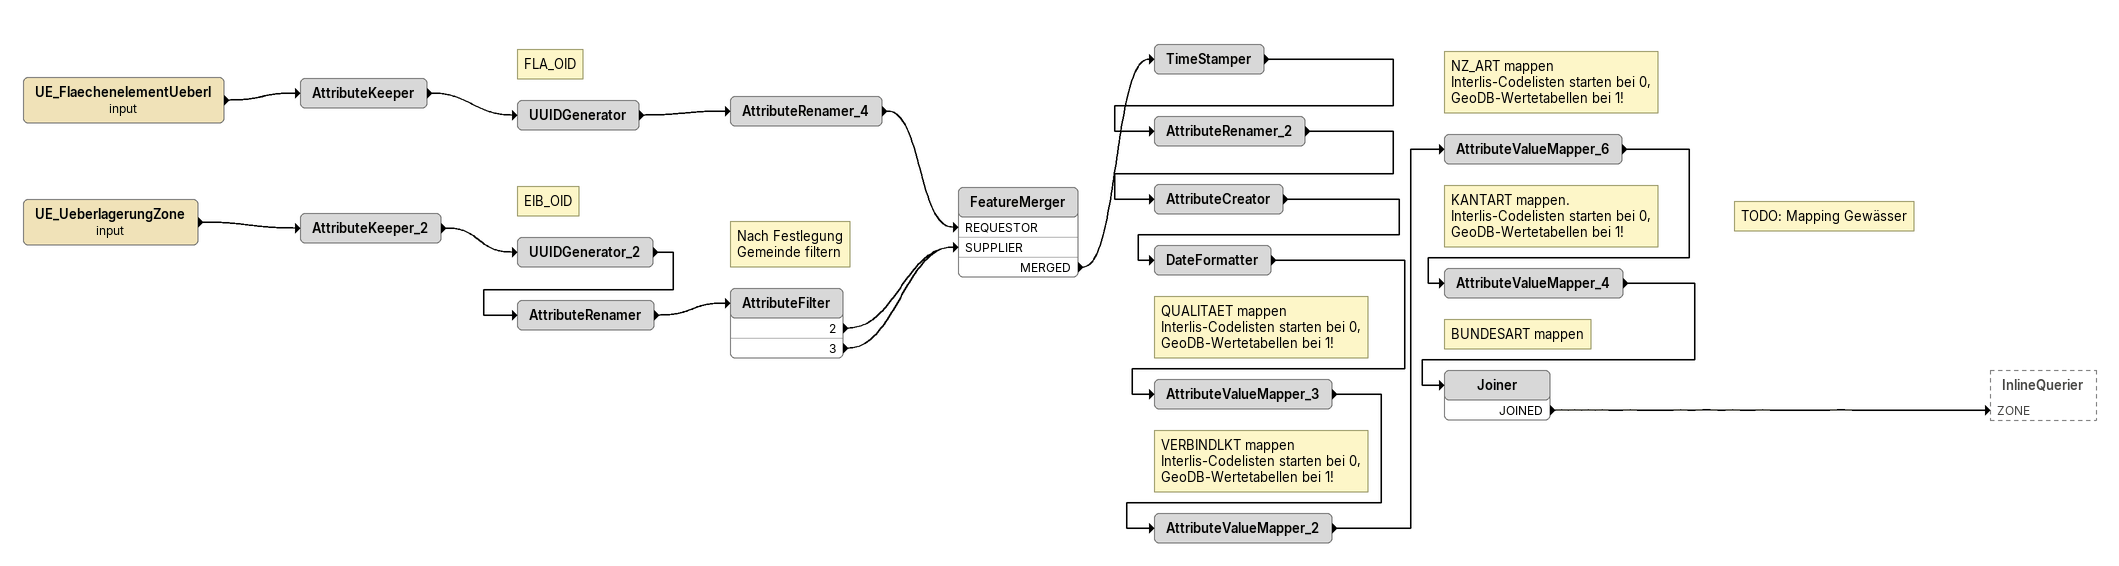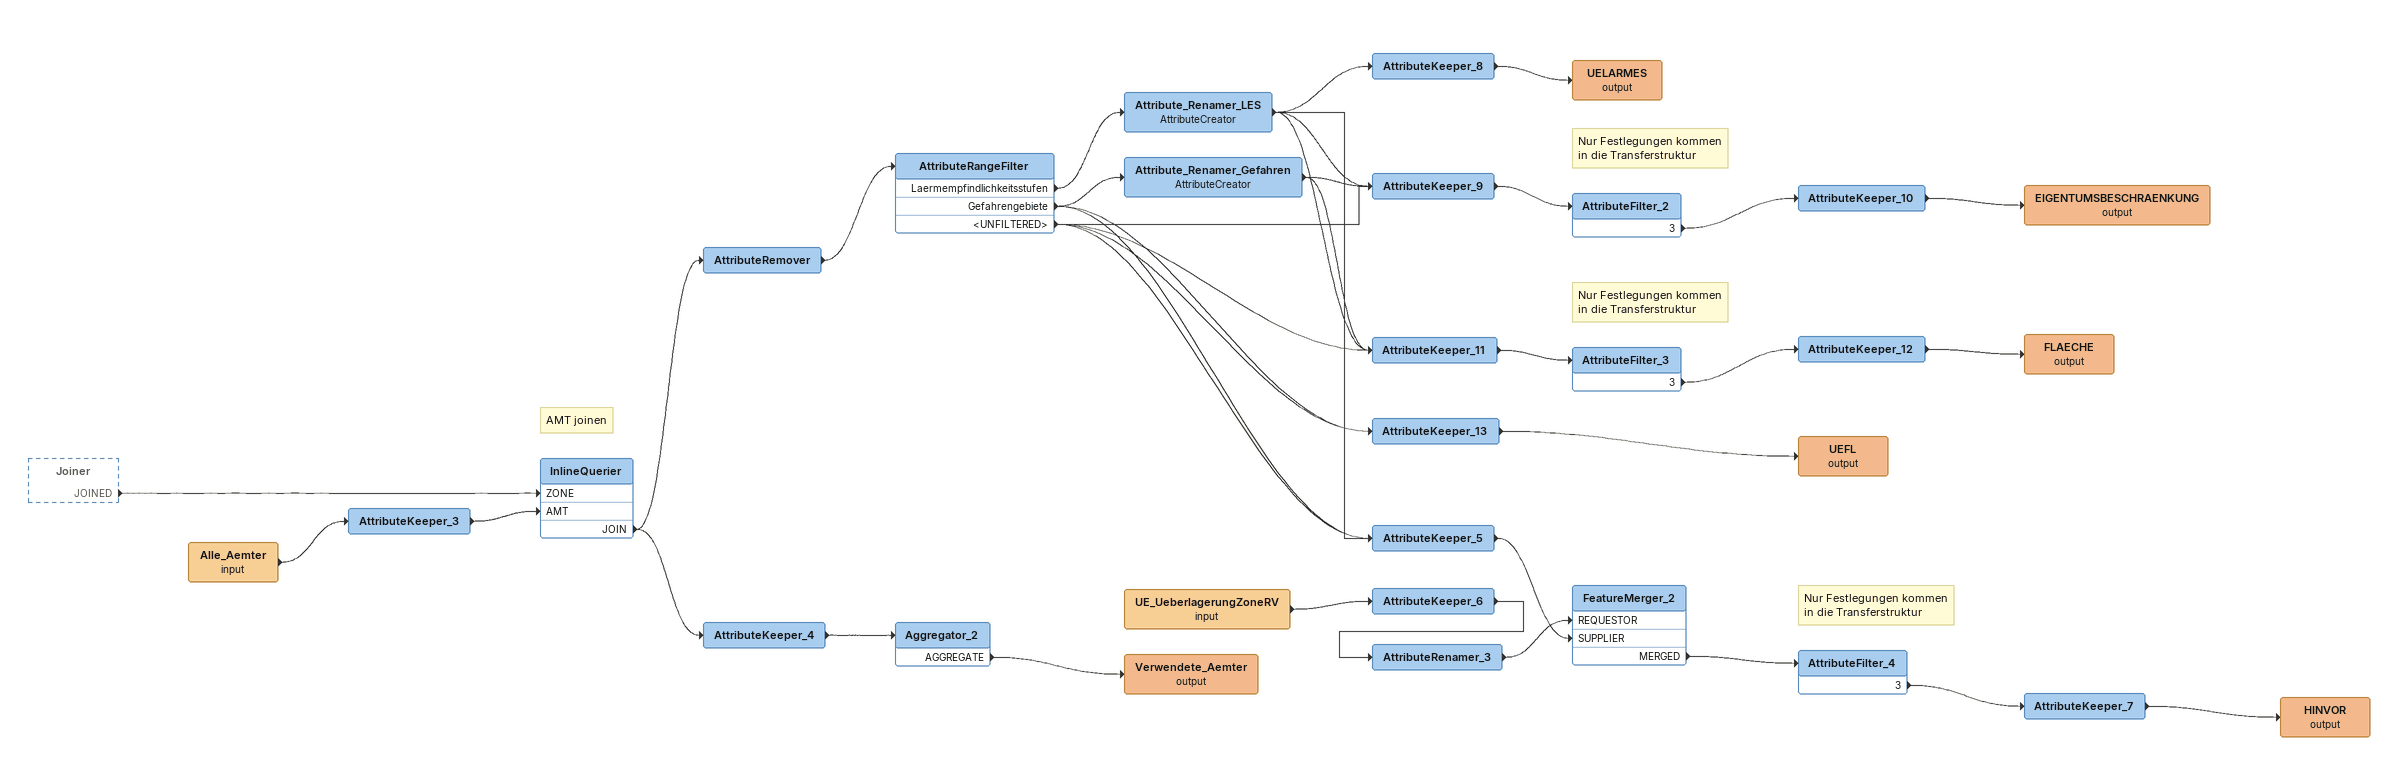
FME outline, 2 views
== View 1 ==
UE_FlaechenelementUeberl (input)
    -> AttributeKeeper
AttributeKeeper
    -> UUIDGenerator
Note: FLA_OID
UUIDGenerator
    -> AttributeRenamer_4
AttributeRenamer_4
    -> FeatureMerger [REQUESTOR]
UE_UeberlagerungZone (input)
    -> AttributeKeeper_2
AttributeKeeper_2
    -> UUIDGenerator_2
Note: EIB_OID
UUIDGenerator_2
    -> AttributeRenamer
AttributeRenamer
    -> AttributeFilter
Note: Nach Festlegung / Gemeinde filtern
AttributeFilter
    2 -> FeatureMerger [SUPPLIER]
    3 -> FeatureMerger [SUPPLIER]
FeatureMerger
    MERGED -> TimeStamper
TimeStamper
    -> AttributeRenamer_2
AttributeRenamer_2
    -> AttributeCreator
AttributeCreator
    -> DateFormatter
DateFormatter
    -> AttributeValueMapper_3
Note: QUALITAET mappen / Interlis-Codelisten starten bei 0, / GeoDB-Wertetabellen bei 1!
AttributeValueMapper_3
    -> AttributeValueMapper_2
Note: VERBINDLKT mappen / Interlis-Codelisten starten bei 0, / GeoDB-Wertetabellen bei 1!
AttributeValueMapper_2
    -> AttributeValueMapper_6
Note: NZ_ART mappen / Interlis-Codelisten starten bei 0, / GeoDB-Wertetabellen bei 1!
AttributeValueMapper_6
    -> AttributeValueMapper_4
Note: KANTART mappen. / Interlis-Codelisten starten bei 0, / GeoDB-Wertetabellen bei 1!
Note: TODO: Mapping Gewässer
AttributeValueMapper_4
    -> Joiner
Note: BUNDESART mappen
Joiner
    JOINED -> InlineQuerier [ZONE]

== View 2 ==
Joiner [outside]
    JOINED -> InlineQuerier [ZONE]
Alle_Aemter (input)
    -> AttributeKeeper_3
AttributeKeeper_3
    -> InlineQuerier [AMT]
Note: AMT joinen
InlineQuerier
    JOIN -> AttributeRemover
    JOIN -> AttributeKeeper_4
AttributeRemover
    -> AttributeRangeFilter
AttributeRangeFilter
    Laermempfindlichkeitsstufen -> Attribute_Renamer_LES
    Gefahrengebiete -> Attribute_Renamer_Gefahren
    Gefahrengebiete -> AttributeKeeper_5
    Gefahrengebiete -> AttributeKeeper_13
    <UNFILTERED> -> AttributeKeeper_5
    <UNFILTERED> -> AttributeKeeper_9
    <UNFILTERED> -> AttributeKeeper_11
    <UNFILTERED> -> AttributeKeeper_13
Attribute_Renamer_LES: AttributeCreator
    -> AttributeKeeper_8
    -> AttributeKeeper_9
    -> AttributeKeeper_11
    -> AttributeKeeper_5
AttributeKeeper_8
    -> UELARMES (output)
UELARMES (output)
AttributeKeeper_5
    -> FeatureMerger_2 [SUPPLIER]
Attribute_Renamer_Gefahren: AttributeCreator
    -> AttributeKeeper_9
    -> AttributeKeeper_11
AttributeKeeper_9
    -> AttributeFilter_2
Note: Nur Festlegungen kommen / in die Transferstruktur
AttributeFilter_2
    3 -> AttributeKeeper_10
AttributeKeeper_10
    -> EIGENTUMSBESCHRAENKUNG (output)
EIGENTUMSBESCHRAENKUNG (output)
AttributeKeeper_11
    -> AttributeFilter_3
Note: Nur Festlegungen kommen / in die Transferstruktur
AttributeFilter_3
    3 -> AttributeKeeper_12
AttributeKeeper_12
    -> FLAECHE (output)
FLAECHE (output)
AttributeKeeper_13
    -> UEFL (output)
UEFL (output)
AttributeKeeper_4
    -> Aggregator_2
Aggregator_2
    AGGREGATE -> Verwendete_Aemter (output)
Verwendete_Aemter (output)
UE_UeberlagerungZoneRV (input)
    -> AttributeKeeper_6
AttributeKeeper_6
    -> AttributeRenamer_3
AttributeRenamer_3
    -> FeatureMerger_2 [REQUESTOR]
FeatureMerger_2
    MERGED -> AttributeFilter_4
Note: Nur Festlegungen kommen / in die Transferstruktur
AttributeFilter_4
    3 -> AttributeKeeper_7
AttributeKeeper_7
    -> HINVOR (output)
HINVOR (output)
